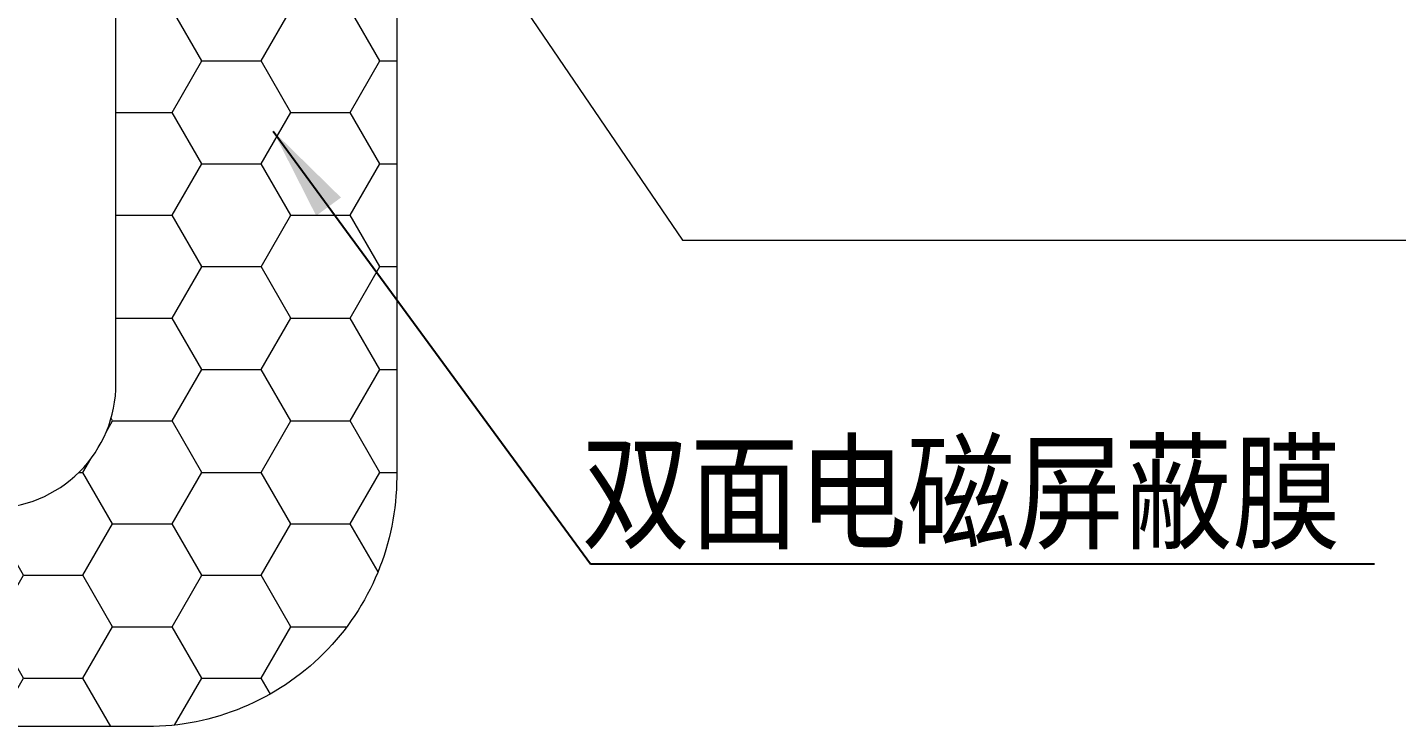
# Model space of a CAD drawing. Header units: millimetres. Extents: x 1292 to 2149, y -137 to 277.
# Drawn here: x 1349.32 to 1371.28, y 180.29 to 191.5 of the extents above; entities that cross this region are included whole.
import ezdxf

# ---------------------------------------------------------------- set-up
doc = ezdxf.new("R2010")
doc.units = ezdxf.units.MM
doc.header["$LTSCALE"] = 0.5
doc.layers.add('DIM', color=3, linetype='Continuous', lineweight=5)
doc.layers.add('FPC', color=50, linetype='Continuous', lineweight=5)
doc.styles.add('RD', font='ROMAND.shx', dxfattribs={"width": 0.8})
doc.styles.add('STYLE1', font='', dxfattribs={"width": 0.9})
doc.styles.get('STYLE1').set_extended_font_data('SimSun')
doc.dimstyles.new('DIM', dxfattribs={"dimtxt": 0.8, "dimasz": 0.8, "dimexe": 0, "dimexo": 0.5, "dimgap": 0.11, "dimtad": 0, "dimzin": 1, "dimdsep": 46, "dimtxsty": 'RD', "dimcen": 0, "dimclrd": 256, "dimclre": 256, "dimclrt": 256, "dimadec": 0, "dimazin": 0, "dimtm": 1e-09, "dimtfac": 1, "dimtofl": 0, "dimtmove": 0, "dimatfit": 3, "dimfxl": 1, "dimlwe": -1, "dimarcsym": 0})

msp = doc.modelspace()

# ---------------------------------------------------------------- hatches: boundary and pattern name
at = {"layer": 'FPC', "lineweight": 5, "ltscale": 0.5}
h = msp.add_hatch(dxfattribs=at)
h.set_pattern_fill('HONEY', color=5, scale=0.3)
h.set_pattern_definition([(0, (-569.5499, 346.8656), (1.42875, 0.8248892), [0.9525, -1.905]), (120, (-569.5499, 346.8656), (-1.42875, 0.8248892), [0.9525, -1.905]), (60, (-569.5499, 346.8656), (3e-09, 1.6497784), [-1.905, 0.9525])])
h.paths.add_polyline_path([(1345.986, 200.287, -0.414214), (1347.986, 202.287), (1354.503, 202.287, 0.414214), (1355.503, 203.287), (1355.503, 207.634, 0.414214), (1354.503, 208.634), (1353.896, 208.634), (1343.969, 208.632), (1342.486, 208.634, 0.414214), (1341.486, 207.634), (1341.486, 203.887, -0.414214), (1339.486, 201.887), (1338.786, 201.887), (1338.786, 195.487), (1339.486, 195.487, -0.414214), (1341.486, 193.487), (1341.486, 184.287, 0.414214), (1345.486, 180.287), (1351.245, 180.287, 0.414214), (1355.245, 184.287), (1355.245, 195.882), (1350.745, 195.882), (1350.745, 185.787, -0.414214), (1348.745, 183.787), (1347.986, 183.787, -0.414214), (1345.986, 185.787)])
h.paths.add_polyline_path([(1348.345, 205.459), (1348.345, 207.659), (1350.645, 207.659), (1350.645, 205.459)], flags=16)

# ---------------------------------------------------------------- linework, layer by layer
at = {"layer": 'FPC', "color": 2, "lineweight": 5}
msp.add_lwpolyline([(1348.745, 183.787, 0.414214), (1350.745, 185.787), (1350.745, 195.882, 0.414214), (1350.245, 196.382), (1349.645, 196.382, -0.414214), (1349.345, 196.682), (1349.345, 199.582, -0.414214), (1349.645, 199.882), (1356.345, 199.882, -0.414214), (1356.645, 199.582), (1356.645, 196.682, -0.414214), (1356.345, 196.382), (1355.745, 196.382, 0.414214), (1355.245, 195.882), (1355.245, 184.287, -0.414214), (1351.245, 180.287), (1345.486, 180.287, -0.414214)], format="xyb", dxfattribs=at)

# ---------------------------------------------------------------- texts
at = {"layer": 'DIM', "color": 1, "lineweight": 5, "style": 'STYLE1', "width": 0.85}
msp.add_text('双面电磁屏蔽膜', height=1.5, dxfattribs=at).set_placement((1358.208, 183.293))

# ---------------------------------------------------------------- leaders
at = {"layer": 'DIM', "color": 3, "lineweight": 5}
msp.add_leader([(1352.995, 198.132), (1359.825, 188.086), (1380.313, 188.086)], dimstyle='DIM', override={"dimclrd": 3, "dimlwd": 5, "dimlwe": 5}, dxfattribs=at)
at = {"layer": 'DIM', "color": 1, "lineweight": 5}
msp.add_leader([(1353.267, 189.836), (1358.35, 182.895), (1370.918, 182.895)], dimstyle='DIM', override={"dimasz": 1.5, "dimgap": 0.11, "dimtad": 0, "dimclrd": 1, "dimfxl": 0.18, "dimarcsym": 1}, dxfattribs=at)

doc.saveas('drawing.dxf')
